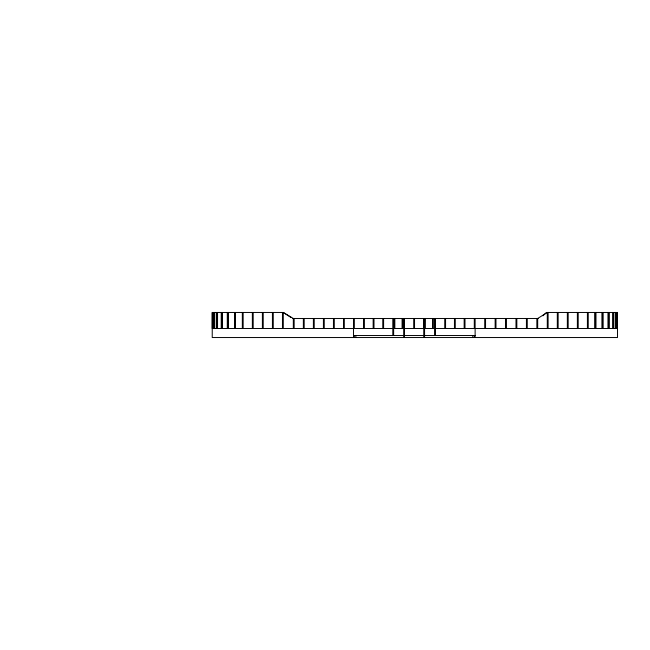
<?xml version="1.0" encoding="UTF-8"?>
<svg xmlns="http://www.w3.org/2000/svg" width="650" height="650" viewBox="0 0 650 650"><rect width="100%" height="100%" fill="white"/><g stroke="black" fill="none" stroke-linecap="round" stroke-linejoin="round"><path stroke-width="0.97" d="M542.904 315.803L546.447 312.463L617.5 312.463L617.5 337.537L212.233 337.537L212.233 312.463L283.294 312.463L293.321 318.476L293.321 328.51L283.294 328.51L283.294 312.463L290.818 317.387M292.492 318.476L538.338 318.476M353.933 328.51L344.321 328.51L344.321 318.476M392.803 328.51L364.382 328.51L364.382 318.476M393.608 328.51L474.289 328.51L474.289 318.476M474.703 328.51L536.851 328.51L536.851 318.476M595.587 328.51L617.5 328.51M353.511 335.53L475.126 335.53M617.443 312.463L617.443 328.51M616.639 312.463L616.639 328.51M616.476 312.463L616.476 328.51M615.509 312.463L615.509 328.51M613.836 312.463L613.836 328.51M613.47 312.463L613.47 328.51M612.601 312.463L612.601 328.51M609.212 312.463L609.212 328.51M608.66 312.463L608.66 328.51M607.961 312.463L607.961 328.51M603.151 312.463L603.151 328.51M602.452 312.463L602.452 328.51M601.949 312.463L601.949 328.51M595.985 312.463L595.985 328.51M595.197 312.463L595.197 328.51L588.242 328.51L588.242 312.463M594.937 312.463L594.937 328.51M587.405 312.463L587.405 328.51L578.207 328.51L578.207 312.463M577.371 312.463L577.371 328.51L558.147 328.51L558.147 312.463M568.181 312.463L568.181 328.51M567.344 312.463L567.344 328.51M557.31 312.463L557.31 328.51L548.113 328.51L548.113 312.463M527.264 318.476L527.264 328.51M526.427 318.476L526.427 328.51M516.831 318.476L516.831 328.51M515.994 318.476L515.994 328.51M506.407 318.476L506.407 328.51M505.57 318.476L505.57 328.51M495.974 318.476L495.974 328.51M495.146 318.476L495.146 328.51M485.55 318.476L485.55 328.51M484.713 318.476L484.713 328.51M475.126 318.476L475.126 337.537M474.289 335.53L474.289 337.537M472.786 335.53L472.786 337.537M464.994 318.476L464.994 328.51M464.157 318.476L464.157 328.51M455.276 318.476L455.276 328.51M454.448 318.476L454.448 328.51M445.567 318.476L445.567 328.51M444.73 318.476L444.73 328.51M435.435 318.476L435.435 335.53M435.021 318.476L435.021 328.51M434.598 318.476L434.598 335.53M433.355 318.476L433.355 328.51M432.526 318.476L432.526 328.51M425.319 318.476L425.319 328.51M424.572 337.537L424.572 318.476L424.483 328.51M424.149 318.476L424.149 328.51M423.735 318.476L423.735 337.537M414.537 318.476L414.537 328.51M413.701 318.476L413.701 328.51M404.503 318.476L404.503 337.537M404.089 318.476L404.089 328.51M403.674 318.476L403.674 337.537M402.927 318.476L402.927 328.51M402.09 318.476L402.09 328.51M394.826 318.476L394.826 328.51M393.989 318.476L393.989 328.51M393.64 318.476L393.64 335.53M392.803 318.476L392.803 335.53M383.606 318.476L383.606 328.51M382.769 318.476L382.769 328.51M373.994 318.476L373.994 328.51M373.157 318.476L373.157 328.51M363.545 318.476L363.545 328.51L354.348 328.51L354.348 318.476M355.851 335.53L355.851 337.537M354.348 335.53L354.348 337.537M353.511 318.476L353.511 337.537M343.484 318.476L343.484 328.51L294.158 328.51L294.158 318.476M334.287 318.476L334.287 328.51M333.45 318.476L333.45 328.51M324.252 318.476L324.252 328.51M323.416 318.476L323.416 328.51M314.226 318.476L314.226 328.51M313.389 318.476L313.389 328.51M304.192 318.476L304.192 328.51M303.355 318.476L303.355 328.51M282.457 312.463L282.457 328.51L253.191 328.51L253.191 312.463M273.26 312.463L273.26 328.51M272.423 312.463L272.423 328.51M263.226 312.463L263.226 328.51M262.389 312.463L262.389 328.51M252.354 312.463L252.354 328.51L243.157 328.51L243.157 312.463M242.328 312.463L242.328 328.51L235.357 328.51L235.357 312.463M235.495 312.463L235.495 328.51M234.796 312.463L234.796 328.51L228.036 328.51L228.036 312.463M234.536 312.463L234.536 328.51M228.426 312.463L228.426 328.51M227.784 312.463L227.784 328.51L221.869 328.51L221.869 312.463M227.289 312.463L227.289 328.51M222.487 312.463L222.487 328.51M221.236 312.463L221.236 328.51L213.533 328.51L213.533 312.463M217.547 312.463L217.547 328.51M216.734 312.463L216.734 328.51M216.271 312.463L216.271 328.51M214.476 312.463L214.476 328.51M213.265 312.463L213.232 328.51L212.233 328.51L212.282 312.463M547.284 312.463L537.688 318.476L537.688 328.51L547.284 328.51L547.284 312.463"/></g></svg>
